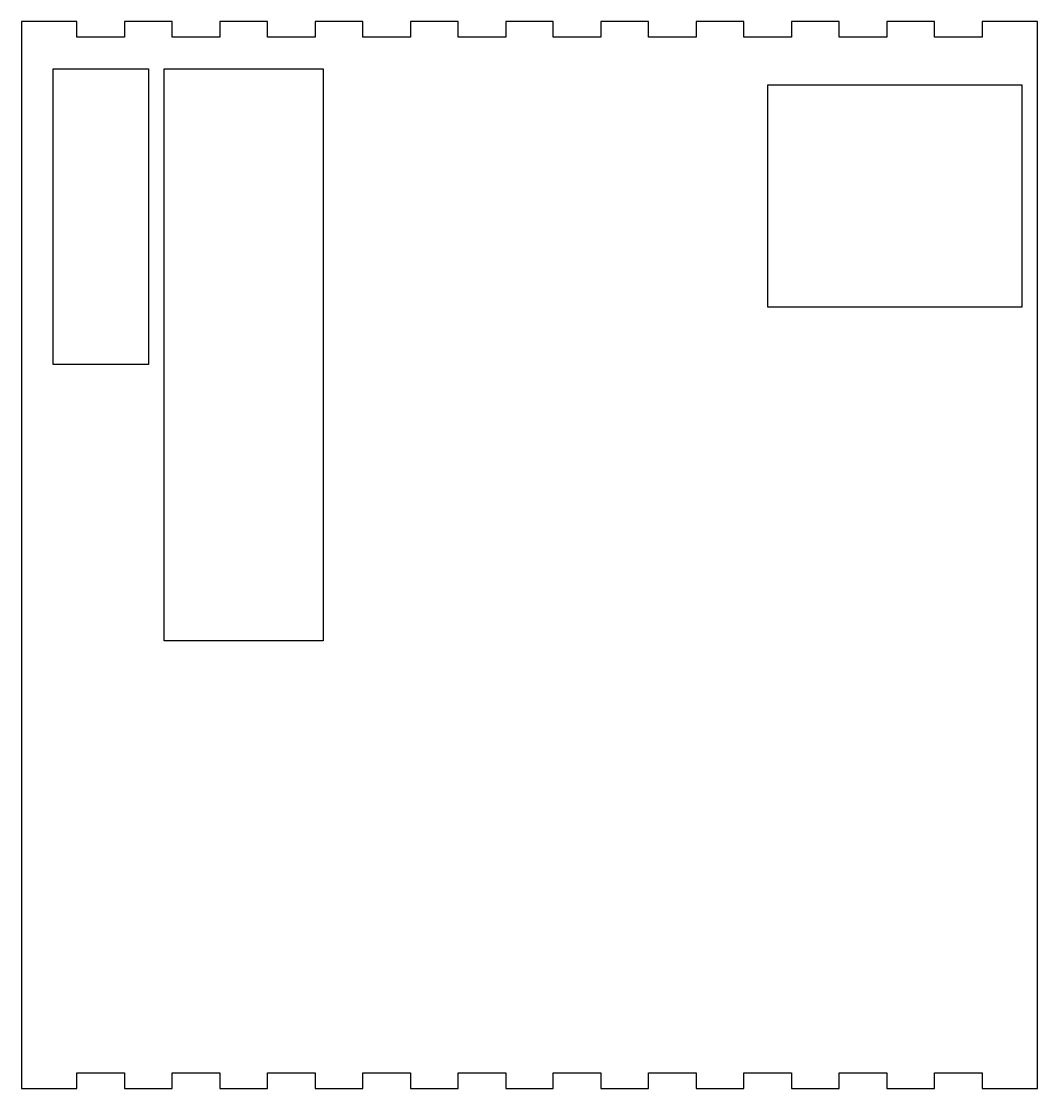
# Model space of a CAD drawing. Header units: millimetres. Extents: x -325 to -5, y 64 to 400.
import ezdxf

# ---------------------------------------------------------------- set-up
doc = ezdxf.new("R2010")
doc.units = ezdxf.units.MM

msp = doc.modelspace()

# ---------------------------------------------------------------- linework, layer by layer
for points in [[(-97.5, 395), (-97.5, 400), (-112.5, 400), (-112.5, 395), (-127.5, 395), (-127.5, 400), (-142.5, 400), (-142.5, 395), (-157.5, 395), (-157.5, 400), (-172.5, 400), (-172.5, 395), (-187.5, 395), (-187.5, 400), (-202.5, 400), (-202.5, 395), (-217.5, 395), (-217.5, 400), (-232.5, 400), (-232.5, 395), (-247.5, 395), (-247.5, 400), (-262.5, 400), (-262.5, 395), (-277.5, 395), (-277.5, 400), (-292.5, 400), (-292.5, 395), (-307.5, 395), (-307.5, 400), (-325, 400), (-325, 64), (-307.5, 64), (-307.5, 69), (-292.5, 69), (-292.5, 64), (-277.5, 64), (-277.5, 69), (-262.5, 69), (-262.5, 64), (-247.5, 64), (-247.5, 69), (-232.5, 69), (-232.5, 64), (-217.5, 64), (-217.5, 69), (-202.5, 69), (-202.5, 64), (-187.5, 64), (-187.5, 69), (-172.5, 69), (-172.5, 64), (-157.5, 64), (-157.5, 69), (-142.5, 69), (-142.5, 64), (-127.5, 64), (-127.5, 69), (-112.5, 69), (-112.5, 64), (-97.5, 64), (-97.5, 69), (-82.5, 69), (-82.5, 64), (-67.5, 64), (-67.5, 69), (-52.5, 69), (-52.5, 64), (-37.5, 64), (-37.5, 69), (-22.5, 69), (-22.5, 64), (-5, 64), (-5, 400), (-22.5, 400), (-22.5, 395), (-37.5, 395), (-37.5, 400), (-52.5, 400), (-52.5, 395), (-67.5, 395), (-67.5, 400), (-82.5, 400), (-82.5, 395)], [(-285, 385), (-285, 291.93), (-315, 291.93), (-315, 385)], [(-280, 385), (-230, 385), (-230, 205), (-280, 205)], [(-10, 310), (-90, 310), (-90, 380), (-10, 380)]]:
    msp.add_lwpolyline(points, close=True)

doc.saveas('drawing.dxf')
